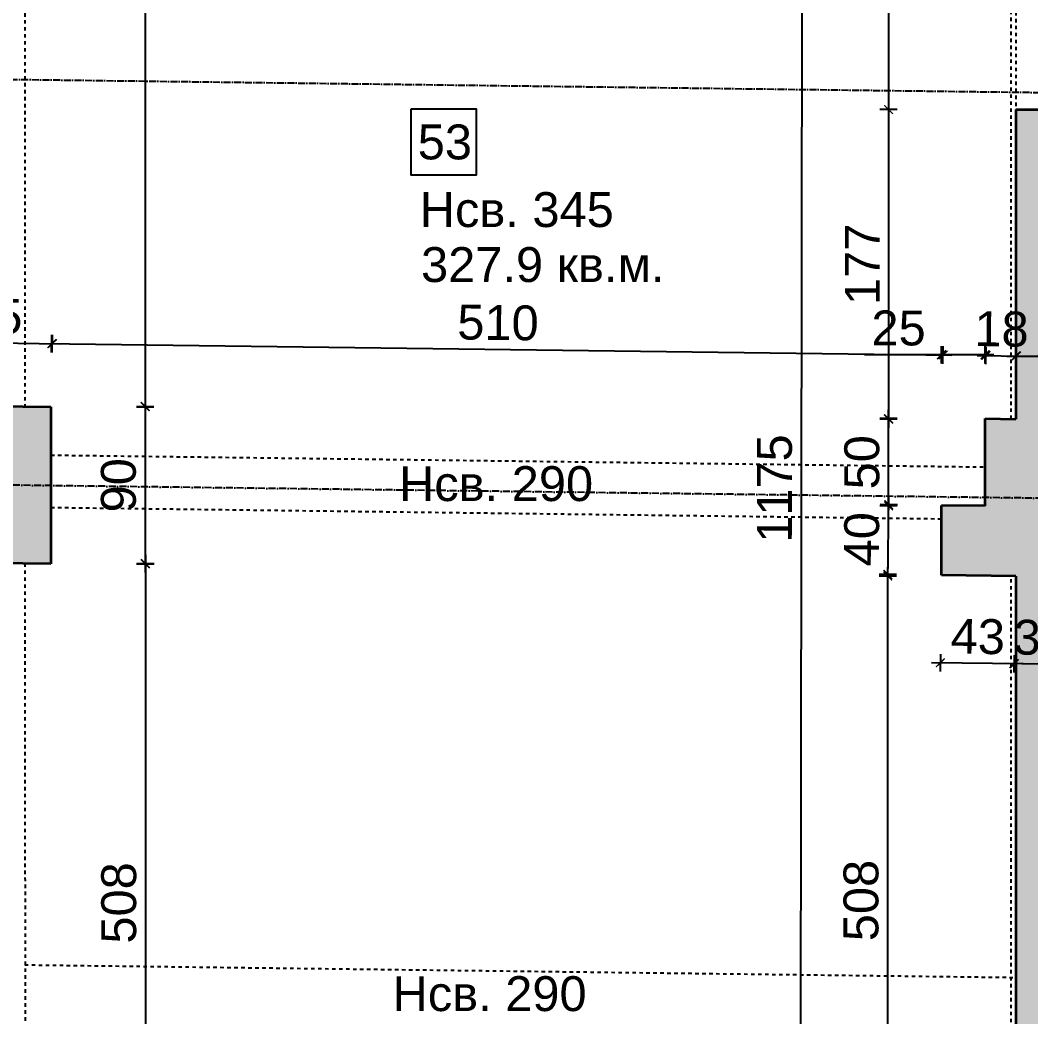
# Model space of a CAD drawing. Header units: inches. Extents: x -72385 to 39588, y -6525 to 66685.
# Drawn here: x -42310 to -41731, y 29478 to 30049 of the extents above; entities that cross this region are included whole.
import ezdxf

# ---------------------------------------------------------------- set-up
doc = ezdxf.new("R2010")
doc.units = ezdxf.units.IN
doc.header["$MEASUREMENT"] = 0
doc.linetypes.add('DashDot', pattern=[0.6, 0.4, -0.1, 0, -0.1])
doc.linetypes.add('Hidden', pattern=[0.4, 0.2, -0.2])
for name, color, linetype, lineweight in [('Линия на разрез', 252, 'DashDot', 25), ('Надписи Hсв', 252, 'Continuous', 25), ('Надписи коти вътрешни', 252, 'Continuous', 25), ('Надписи номера на пом.', 252, 'Continuous', 25), ('Надписи площ', 252, 'Continuous', 25), ('Оси', 252, 'DashDot', 25), ('Пунктир', 253, 'Hidden', 25), ('Разрезни линии', 7, 'Continuous', 35), ('Щрих стени', 254, 'Continuous', 25)]:
    doc.layers.add(name, color=color, linetype=linetype, lineweight=lineweight)
doc.styles.add('Arial Regular', font='arial.ttf')
doc.styles.get("Standard").update_dxf_attribs({"font": 'arial.ttf'})
doc.dimstyles.new('Annotative', dxfattribs={"dimscale": 0, "dimtxt": 20, "dimasz": 5, "dimexe": 5, "dimexo": 5, "dimgap": 5, "dimtad": 1, "dimdec": 0, "dimzin": 0, "dimdsep": 46, "dimtxsty": 'Standard', "dimblk": 'ARCHTICK', "dimcen": 5, "dimdle": 5, "dimadec": 0, "dimazin": 0, "dimtfac": 1, "dimtdec": 0, "dimtofl": 0, "dimtmove": 0, "dimatfit": 3, "dimldrblk": 'ARCHTICK', "dimfxl": 5, "dimfxlon": 1, "dimtolj": 1, "dimtzin": 0, "dimarcsym": 1})

# ---------------------------------------------------------------- blocks, each defined once
blk = doc.blocks.new('_ArchTick')
at = {"color": 0, "linetype": 'ByBlock', "const_width": 0.15}
blk.add_lwpolyline([(-0.5, -0.5), (0.5, 0.5)], dxfattribs=at)
blk = doc.blocks.new('*D7220')
at = {"layer": 'Defpoints', "color": 0, "ltscale": 50, "transparency": 16777216}
for p in [(-41782.34, 29730.96), (-41739.84, 29730.42), (-41782.98, 29680.74)]:
    blk.add_point(p, dxfattribs=at)
at = {"layer": 'Надписи коти вътрешни', "color": 0, "lineweight": -2, "ltscale": 50, "transparency": 16777216}
for p, q in [((-41782.91, 29685.74), (-41783.04, 29675.74)), ((-41740.41, 29685.19), (-41740.54, 29675.2)), ((-41735.48, 29680.13), (-41787.98, 29680.8))]:
    blk.add_line(p, q, dxfattribs=at)
at = {"layer": 'Надписи коти вътрешни', "color": 0, "lineweight": -2, "ltscale": 50, "transparency": 16777216, "xscale": 5, "yscale": 5, "zscale": 5}
for p, rotation in [((-41782.98, 29680.74), 179.2706286525487), ((-41740.48, 29680.2), 359.2706286525487)]:
    blk.add_blockref('_ArchTick', p, dxfattribs=dict(at, rotation=rotation))
at = {"layer": 'Надписи коти вътрешни', "color": 0, "ltscale": 50, "transparency": 16777216, "insert": (-41761.53, 29695.68), "char_height": 20, "attachment_point": 5, "rotation": 359.27063}
blk.add_mtext('\\A1;43', dxfattribs=at)
blk = doc.blocks.new('*D4356')
at = {"layer": 'Defpoints', "color": 0, "ltscale": 50, "transparency": 16777216}
for p in [(-41812.53, 29771.35), (-41781.83, 29770.96), (-41782.34, 29730.96)]:
    blk.add_point(p, dxfattribs=at)
at = {"layer": 'Надписи коти вътрешни', "color": 0, "lineweight": -2, "ltscale": 50, "transparency": 16777216}
for p, q in [((-41807.53, 29771.28), (-41817.53, 29771.41)), ((-41813.1, 29726.35), (-41812.47, 29776.35)), ((-41808.04, 29731.29), (-41818.04, 29731.42))]:
    blk.add_line(p, q, dxfattribs=at)
at = {"layer": 'Надписи коти вътрешни', "color": 0, "lineweight": -2, "ltscale": 50, "transparency": 16777216, "xscale": 5, "yscale": 5, "zscale": 5}
for p, rotation in [((-41812.53, 29771.35), 89.27062865254227), ((-41813.04, 29731.35), 269.2706286525423)]:
    blk.add_blockref('_ArchTick', p, dxfattribs=dict(at, rotation=rotation))
at = {"layer": 'Надписи коти вътрешни', "color": 0, "ltscale": 50, "transparency": 16777216, "insert": (-41828, 29751.54), "char_height": 20, "attachment_point": 5, "rotation": 89.27063}
blk.add_mtext('\\A1;40', dxfattribs=at)
blk = doc.blocks.new('*D4357')
at = {"layer": 'Defpoints', "color": 0, "ltscale": 50, "transparency": 16777216}
for p in [(-41782.34, 29857.26), (-41782.34, 29770.96), (-41757.34, 29770.65)]:
    blk.add_point(p, dxfattribs=at)
at = {"layer": 'Надписи коти вътрешни', "color": 0, "lineweight": -2, "ltscale": 50, "transparency": 16777216}
for p, q in [((-41782.34, 29852.26), (-41782.34, 29862.26)), ((-41757.34, 29852.26), (-41757.34, 29862.26)), ((-41782.34, 29857.26), (-41826.48, 29857.26)), ((-41752.34, 29857.26), (-41782.34, 29857.26))]:
    blk.add_line(p, q, dxfattribs=at)
at = {"layer": 'Надписи коти вътрешни', "color": 0, "lineweight": -2, "ltscale": 50, "transparency": 16777216, "xscale": 5, "yscale": 5, "zscale": 5, "rotation": 180}
blk.add_blockref('_ArchTick', (-41782.34, 29857.26), dxfattribs=at)
at = {"layer": 'Надписи коти вътрешни', "color": 0, "lineweight": -2, "ltscale": 50, "transparency": 16777216, "xscale": 5, "yscale": 5, "zscale": 5}
blk.add_blockref('_ArchTick', (-41757.34, 29857.26), dxfattribs=at)
at = {"layer": 'Надписи коти вътрешни', "color": 0, "ltscale": 50, "transparency": 16777216, "insert": (-41806.91, 29872.47), "char_height": 20, "attachment_point": 5}
blk.add_mtext('\\A1;25', dxfattribs=at)
blk = doc.blocks.new('*D4358')
at = {"layer": 'Defpoints', "color": 0, "ltscale": 50, "transparency": 16777216}
for p in [(-41812.63, 29820.64), (-41756.7, 29820.64), (-41757.34, 29770.65)]:
    blk.add_point(p, dxfattribs=at)
at = {"layer": 'Надписи коти вътрешни', "color": 0, "lineweight": -2, "ltscale": 50, "transparency": 16777216}
for p, q in [((-41812.63, 29765.65), (-41812.63, 29825.64)), ((-41807.63, 29820.64), (-41817.63, 29820.64)), ((-41807.63, 29770.65), (-41817.63, 29770.65))]:
    blk.add_line(p, q, dxfattribs=at)
at = {"layer": 'Надписи коти вътрешни', "color": 0, "lineweight": -2, "ltscale": 50, "transparency": 16777216, "xscale": 5, "yscale": 5, "zscale": 5}
for p, rotation in [((-41812.63, 29820.64), 90), ((-41812.63, 29770.65), 270)]:
    blk.add_blockref('_ArchTick', p, dxfattribs=dict(at, rotation=rotation))
at = {"layer": 'Надписи коти вътрешни', "color": 0, "ltscale": 50, "transparency": 16777216, "insert": (-41827.84, 29795.64), "char_height": 20, "attachment_point": 5, "rotation": 90}
blk.add_mtext('\\A1;50', dxfattribs=at)
blk = doc.blocks.new('*D922')
at = {"layer": 'Defpoints', "color": 0, "ltscale": 50, "transparency": 16777216}
for p in [(-42291.88, 29863.64), (-42357.34, 29828.29), (-42292.34, 29827.46)]:
    blk.add_point(p, dxfattribs=at)
at = {"layer": 'Надписи коти вътрешни', "color": 0, "lineweight": -2, "ltscale": 50, "transparency": 16777216}
for p, q in [((-42361.88, 29864.53), (-42286.88, 29863.58)), ((-42356.94, 29859.47), (-42356.81, 29869.47)), ((-42291.94, 29858.64), (-42291.81, 29868.64))]:
    blk.add_line(p, q, dxfattribs=at)
at = {"layer": 'Надписи коти вътрешни', "color": 0, "lineweight": -2, "ltscale": 50, "transparency": 16777216, "xscale": 5, "yscale": 5, "zscale": 5}
for p, rotation in [((-42356.88, 29864.47), 179.2706286525463), ((-42291.88, 29863.64), 359.2706286525462)]:
    blk.add_blockref('_ArchTick', p, dxfattribs=dict(at, rotation=rotation))
at = {"layer": 'Надписи коти вътрешни', "color": 0, "ltscale": 50, "transparency": 16777216, "insert": (-42324.18, 29879.27), "char_height": 20, "attachment_point": 5, "rotation": 359.27063}
blk.add_mtext('\\A1;65', dxfattribs=at)
blk = doc.blocks.new('*D923')
at = {"layer": 'Defpoints', "color": 0, "ltscale": 50, "transparency": 16777216}
for p in [(-41781.44, 29857.14), (-42292.34, 29799.77), (-41782.25, 29793.27)]:
    blk.add_point(p, dxfattribs=at)
at = {"layer": 'Надписи коти вътрешни', "color": 0, "lineweight": -2, "ltscale": 50, "transparency": 16777216}
for p, q in [((-42291.59, 29858.64), (-42291.46, 29868.64)), ((-42296.52, 29863.7), (-41776.44, 29857.08)), ((-41781.5, 29852.14), (-41781.37, 29862.14))]:
    blk.add_line(p, q, dxfattribs=at)
at = {"layer": 'Надписи коти вътрешни', "color": 0, "lineweight": -2, "ltscale": 50, "transparency": 16777216, "xscale": 5, "yscale": 5, "zscale": 5}
for p, rotation in [((-42291.52, 29863.64), 179.2706286525571), ((-41781.44, 29857.14), 359.2706286525571)]:
    blk.add_blockref('_ArchTick', p, dxfattribs=dict(at, rotation=rotation))
at = {"layer": 'Надписи коти вътрешни', "color": 0, "ltscale": 50, "transparency": 16777216, "insert": (-42036.29, 29875.6), "char_height": 20, "attachment_point": 5, "rotation": 359.27063}
blk.add_mtext('\\A1;510', dxfattribs=at)
blk = doc.blocks.new('*D924')
at = {"layer": 'Defpoints', "color": 0, "ltscale": 50, "transparency": 16777216}
for p in [(-41739.38, 29856.61), (-41757.34, 29820.65), (-41739.84, 29820.43)]:
    blk.add_point(p, dxfattribs=at)
at = {"layer": 'Надписи коти вътрешни', "color": 0, "lineweight": -2, "ltscale": 50, "transparency": 16777216}
for p, q in [((-41756.94, 29851.83), (-41756.81, 29861.83)), ((-41739.44, 29851.61), (-41739.31, 29861.61)), ((-41761.88, 29856.89), (-41734.38, 29856.54))]:
    blk.add_line(p, q, dxfattribs=at)
at = {"layer": 'Надписи коти вътрешни', "color": 0, "lineweight": -2, "ltscale": 50, "transparency": 16777216, "xscale": 5, "yscale": 5, "zscale": 5}
for p, rotation in [((-41756.88, 29856.83), 179.2706286525406), ((-41739.38, 29856.61), 359.2706286525406)]:
    blk.add_blockref('_ArchTick', p, dxfattribs=dict(at, rotation=rotation))
at = {"layer": 'Надписи коти вътрешни', "color": 0, "ltscale": 50, "transparency": 16777216, "insert": (-41747.93, 29871.93), "char_height": 20, "attachment_point": 5, "rotation": 359.27063}
blk.add_mtext('\\A1;18', dxfattribs=at)
blk = doc.blocks.new('*D8159')
at = {"layer": 'Defpoints', "color": 0, "ltscale": 50, "transparency": 16777216}
for p in [(-41813.1, 29730.45), (-41742.34, 29730.45), (-41742.34, 29222.72)]:
    blk.add_point(p, dxfattribs=at)
at = {"layer": 'Надписи коти вътрешни', "color": 0, "lineweight": -2, "ltscale": 50, "transparency": 16777216}
for p, q in [((-41813.1, 29217.72), (-41813.1, 29735.45)), ((-41808.1, 29730.45), (-41818.1, 29730.45)), ((-41808.1, 29222.72), (-41818.1, 29222.72))]:
    blk.add_line(p, q, dxfattribs=at)
at = {"layer": 'Надписи коти вътрешни', "color": 0, "lineweight": -2, "ltscale": 50, "transparency": 16777216, "xscale": 5, "yscale": 5, "zscale": 5}
for p, rotation in [((-41813.1, 29730.45), 90), ((-41813.1, 29222.72), 270)]:
    blk.add_blockref('_ArchTick', p, dxfattribs=dict(at, rotation=rotation))
at = {"layer": 'Надписи коти вътрешни', "color": 0, "ltscale": 50, "transparency": 16777216, "insert": (-41828.32, 29544.5), "char_height": 20, "attachment_point": 5, "rotation": 90}
blk.add_mtext('\\A1;508', dxfattribs=at)
blk = doc.blocks.new('*D927')
at = {"layer": 'Defpoints', "color": 0, "ltscale": 50, "transparency": 16777216}
for p in [(-41739.84, 29997.75), (-41812.63, 29820.43), (-41739.84, 29820.43)]:
    blk.add_point(p, dxfattribs=at)
at = {"layer": 'Надписи коти вътрешни', "color": 0, "lineweight": -2, "ltscale": 50, "transparency": 16777216}
for p, q in [((-41812.63, 30002.75), (-41812.63, 29815.43)), ((-41807.63, 29997.75), (-41817.63, 29997.75)), ((-41807.63, 29820.43), (-41817.63, 29820.43))]:
    blk.add_line(p, q, dxfattribs=at)
at = {"layer": 'Надписи коти вътрешни', "color": 0, "lineweight": -2, "ltscale": 50, "transparency": 16777216, "xscale": 5, "yscale": 5, "zscale": 5}
for p, rotation in [((-41812.63, 29997.75), 90), ((-41812.63, 29820.43), 270)]:
    blk.add_blockref('_ArchTick', p, dxfattribs=dict(at, rotation=rotation))
at = {"layer": 'Надписи коти вътрешни', "color": 0, "ltscale": 50, "transparency": 16777216, "insert": (-41827.67, 29909.09), "char_height": 20, "attachment_point": 5, "rotation": 90}
blk.add_mtext('\\A1;177', dxfattribs=at)
blk = doc.blocks.new('*D8164')
at = {"layer": 'Defpoints', "color": 0, "ltscale": 50, "transparency": 16777216}
for p in [(-41739.84, 30157.76), (-41812.63, 29997.75), (-41739.84, 29997.75)]:
    blk.add_point(p, dxfattribs=at)
at = {"layer": 'Надписи коти вътрешни', "color": 0, "lineweight": -2, "ltscale": 50, "transparency": 16777216}
for p, q in [((-41812.63, 30162.76), (-41812.63, 29992.75)), ((-41807.63, 30157.76), (-41817.63, 30157.76)), ((-41807.63, 29997.75), (-41817.63, 29997.75))]:
    blk.add_line(p, q, dxfattribs=at)
at = {"layer": 'Надписи коти вътрешни', "color": 0, "lineweight": -2, "ltscale": 50, "transparency": 16777216, "xscale": 5, "yscale": 5, "zscale": 5}
for p, rotation in [((-41812.63, 30157.76), 90), ((-41812.63, 29997.75), 270)]:
    blk.add_blockref('_ArchTick', p, dxfattribs=dict(at, rotation=rotation))
at = {"layer": 'Надписи коти вътрешни', "color": 0, "ltscale": 50, "transparency": 16777216, "insert": (-41827.84, 30125.09), "char_height": 20, "attachment_point": 5, "rotation": 90}
blk.add_mtext('\\A1;160', dxfattribs=at)
blk = doc.blocks.new('*D4488')
at = {"layer": 'Defpoints', "color": 0, "ltscale": 50, "transparency": 16777216}
for p in [(-41757.34, 30368), (-41863.28, 29193.04), (-41758.59, 29192.92)]:
    blk.add_point(p, dxfattribs=at)
at = {"layer": 'Надписи коти вътрешни', "color": 0, "lineweight": -2, "ltscale": 50, "transparency": 16777216}
for p, q in [((-41862.03, 30373.11), (-41863.29, 29188.04)), ((-41857.03, 30368.11), (-41867.03, 30368.12)), ((-41858.28, 29193.03), (-41868.28, 29193.04))]:
    blk.add_line(p, q, dxfattribs=at)
at = {"layer": 'Надписи коти вътрешни', "color": 0, "lineweight": -2, "ltscale": 50, "transparency": 16777216, "xscale": 5, "yscale": 5, "zscale": 5}
for p, rotation in [((-41862.03, 30368.11), 89.93905117936706), ((-41863.28, 29193.04), 269.939051179367)]:
    blk.add_blockref('_ArchTick', p, dxfattribs=dict(at, rotation=rotation))
at = {"layer": 'Надписи коти вътрешни', "color": 0, "ltscale": 50, "transparency": 16777216, "insert": (-41877.87, 29780.59), "char_height": 20, "attachment_point": 5, "rotation": 89.93905}
blk.add_mtext('\\A1;1175', dxfattribs=at)
blk = doc.blocks.new('*D8163')
at = {"layer": 'Defpoints', "color": 0, "ltscale": 50, "transparency": 16777216}
for p in [(-42307.34, 30345), (-42307.34, 29827.65), (-42238.38, 29827.65)]:
    blk.add_point(p, dxfattribs=at)
at = {"layer": 'Надписи коти вътрешни', "color": 0, "lineweight": -2, "ltscale": 50, "transparency": 16777216}
for p, q in [((-42238.38, 30350), (-42238.38, 29822.65)), ((-42243.38, 30345), (-42233.38, 30345)), ((-42243.38, 29827.65), (-42233.38, 29827.65))]:
    blk.add_line(p, q, dxfattribs=at)
at = {"layer": 'Надписи коти вътрешни', "color": 0, "lineweight": -2, "ltscale": 50, "transparency": 16777216, "xscale": 5, "yscale": 5, "zscale": 5}
for p, rotation in [((-42238.38, 30345), 90), ((-42238.38, 29827.65), 270)]:
    blk.add_blockref('_ArchTick', p, dxfattribs=dict(at, rotation=rotation))
at = {"layer": 'Надписи коти вътрешни', "color": 0, "ltscale": 50, "transparency": 16777216, "insert": (-42253.59, 30131.25), "char_height": 20, "attachment_point": 5, "rotation": 90}
blk.add_mtext('\\A1;517', dxfattribs=at)
blk = doc.blocks.new('*D936')
at = {"layer": 'Defpoints', "color": 0, "ltscale": 50, "transparency": 16777216}
for p in [(-42292.34, 29827.46), (-42292.34, 29737.45), (-42238.38, 29737.45)]:
    blk.add_point(p, dxfattribs=at)
at = {"layer": 'Надписи коти вътрешни', "color": 0, "lineweight": -2, "ltscale": 50, "transparency": 16777216}
for p, q in [((-42238.38, 29832.46), (-42238.38, 29732.45)), ((-42243.38, 29827.46), (-42233.38, 29827.46)), ((-42243.38, 29737.45), (-42233.38, 29737.45))]:
    blk.add_line(p, q, dxfattribs=at)
at = {"layer": 'Надписи коти вътрешни', "color": 0, "lineweight": -2, "ltscale": 50, "transparency": 16777216, "xscale": 5, "yscale": 5, "zscale": 5}
for p, rotation in [((-42238.38, 29827.46), 90), ((-42238.38, 29737.45), 270)]:
    blk.add_blockref('_ArchTick', p, dxfattribs=dict(at, rotation=rotation))
at = {"layer": 'Надписи коти вътрешни', "color": 0, "ltscale": 50, "transparency": 16777216, "insert": (-42253.59, 29782.46), "char_height": 20, "attachment_point": 5, "rotation": 90}
blk.add_mtext('\\A1;90', dxfattribs=at)
blk = doc.blocks.new('*D8158')
at = {"layer": 'Defpoints', "color": 0, "ltscale": 50, "transparency": 16777216}
for p in [(-42307.34, 29737.64), (-42306.96, 29229.91), (-42238.19, 29229.91)]:
    blk.add_point(p, dxfattribs=at)
at = {"layer": 'Надписи коти вътрешни', "color": 0, "lineweight": -2, "ltscale": 50, "transparency": 16777216}
for p, q in [((-42238.19, 29742.64), (-42238.19, 29224.91)), ((-42243.19, 29737.64), (-42233.19, 29737.64)), ((-42243.19, 29229.91), (-42233.19, 29229.91))]:
    blk.add_line(p, q, dxfattribs=at)
at = {"layer": 'Надписи коти вътрешни', "color": 0, "lineweight": -2, "ltscale": 50, "transparency": 16777216, "xscale": 5, "yscale": 5, "zscale": 5}
for p, rotation in [((-42238.19, 29737.64), 90), ((-42238.19, 29229.91), 270)]:
    blk.add_blockref('_ArchTick', p, dxfattribs=dict(at, rotation=rotation))
at = {"layer": 'Надписи коти вътрешни', "color": 0, "ltscale": 50, "transparency": 16777216, "insert": (-42253.4, 29543.13), "char_height": 20, "attachment_point": 5, "rotation": 90}
blk.add_mtext('\\A1;508', dxfattribs=at)
blk = doc.blocks.new('*D7219')
at = {"layer": 'Defpoints', "color": 0, "ltscale": 10, "transparency": 16777216}
for p in [(-41739.84, 29730.42), (-41709.84, 29729.82), (-41740.85, 29680.16)]:
    blk.add_point(p, dxfattribs=at)
at = {"layer": 'Надписи коти вътрешни', "color": 0, "lineweight": -2, "ltscale": 10, "transparency": 16777216}
for p, q in [((-41740.75, 29685.16), (-41740.95, 29675.16)), ((-41710.75, 29684.56), (-41710.95, 29674.56)), ((-41705.85, 29679.46), (-41745.85, 29680.26))]:
    blk.add_line(p, q, dxfattribs=at)
at = {"layer": 'Надписи коти вътрешни', "color": 0, "lineweight": -2, "ltscale": 10, "transparency": 16777216, "xscale": 5, "yscale": 5, "zscale": 5}
for p, rotation in [((-41740.85, 29680.16), 178.8452560209924), ((-41710.85, 29679.56), 358.8452560209923)]:
    blk.add_blockref('_ArchTick', p, dxfattribs=dict(at, rotation=rotation))
at = {"layer": 'Надписи коти вътрешни', "color": 0, "ltscale": 10, "transparency": 16777216, "insert": (-41725.54, 29695.08), "char_height": 20, "attachment_point": 5, "rotation": 358.84526}
blk.add_mtext('\\A1;30', dxfattribs=at)
blk = doc.blocks.new('*D7221')
at = {"layer": 'Defpoints', "color": 0, "ltscale": 10, "transparency": 16777216}
for p in [(-41739.84, 29890.36), (-41709.84, 29890.36), (-41709.84, 29856.54)]:
    blk.add_point(p, dxfattribs=at)
at = {"layer": 'Надписи коти вътрешни', "color": 0, "lineweight": -2, "ltscale": 10, "transparency": 16777216}
for p, q in [((-41739.84, 29861.54), (-41739.84, 29851.54)), ((-41709.84, 29861.54), (-41709.84, 29851.54)), ((-41744.84, 29856.54), (-41709.84, 29856.54)), ((-41709.84, 29856.54), (-41666.27, 29856.54))]:
    blk.add_line(p, q, dxfattribs=at)
at = {"layer": 'Надписи коти вътрешни', "color": 0, "lineweight": -2, "ltscale": 10, "transparency": 16777216, "xscale": 5, "yscale": 5, "zscale": 5, "rotation": 180}
blk.add_blockref('_ArchTick', (-41739.84, 29856.54), dxfattribs=at)
at = {"layer": 'Надписи коти вътрешни', "color": 0, "lineweight": -2, "ltscale": 10, "transparency": 16777216, "xscale": 5, "yscale": 5, "zscale": 5}
blk.add_blockref('_ArchTick', (-41709.84, 29856.54), dxfattribs=at)
at = {"layer": 'Надписи коти вътрешни', "color": 0, "ltscale": 10, "transparency": 16777216, "insert": (-41685.55, 29871.76), "char_height": 20, "attachment_point": 5}
blk.add_mtext('\\A1;30', dxfattribs=at)

msp = doc.modelspace()

# ---------------------------------------------------------------- hatches: boundary and pattern name
at = {"layer": 'Щрих стени', "ltscale": 10}
h = msp.add_hatch(color=256, dxfattribs=at)
h.dxf.hatch_style = 1
h.paths.add_polyline_path([(-43804.84, 29218.97), (-43904.84, 29220.25), (-43905.28, 29185.25), (-43805.28, 29183.98)])
h.paths.add_polyline_path([(-43474.84, 29214.77), (-43507.34, 29215.19), (-43507.34, 29245.19), (-43572.34, 29246.02), (-43572.34, 29216.01), (-43604.84, 29216.43), (-43605.28, 29181.43), (-43475.28, 29179.78)])
h.paths.add_polyline_path([(-43174.84, 29210.95), (-43274.84, 29212.23), (-43275.28, 29177.23), (-43175.28, 29175.96)])
h.paths.add_polyline_path([(-42874.84, 29207.13), (-42907.34, 29207.55), (-42907.34, 29237.55), (-42942.34, 29238), (-42942.34, 29207.99), (-42974.84, 29208.41), (-42975.28, 29173.41), (-42875.28, 29172.14)])
h.paths.add_polyline_path([(-42892.34, 29835.1), (-42957.34, 29835.93), (-42957.34, 29785.92), (-42982.34, 29786.24), (-42982.34, 29746.24), (-42892.34, 29745.09)])
h.paths.add_polyline_path([(-43507.34, 29842.74), (-43572.34, 29843.57), (-43572.34, 29753.56), (-43507.34, 29752.73)])
h.paths.add_polyline_path([(-42292.34, 29827.46), (-42357.34, 29828.29), (-42357.34, 29738.28), (-42292.34, 29737.45)])
h.paths.add_polyline_path([(-42574.84, 29203.32), (-42674.84, 29204.59), (-42675.28, 29169.59), (-42575.28, 29168.32)])
h.paths.add_polyline_path([(-42274.84, 29199.5), (-42307.34, 29199.91), (-42307.34, 29229.91), (-42342.34, 29230.36), (-42342.34, 29200.36), (-42374.84, 29200.77), (-42375.28, 29165.77), (-42275.28, 29164.5)])
h.paths.add_polyline_path([(-41974.84, 29195.68), (-42074.84, 29196.95), (-42075.28, 29161.95), (-41975.28, 29160.68)])
h.paths.add_polyline_path([(-41674.84, 29191.86), (-41707.34, 29192.27), (-41707.34, 29222.27), (-41709.84, 29222.31), (-41709.84, 29470.04), (-41669.84, 29469.53), (-41669.46, 29499.53), (-41709.84, 29500.04), (-41709.84, 29730.04), (-41692.34, 29729.82), (-41692.34, 29819.82), (-41709.84, 29820.05), (-41709.84, 29997.75), (-41739.84, 29997.75), (-41739.84, 29820.43), (-41757.34, 29820.65), (-41757.34, 29770.65), (-41782.34, 29770.96), (-41782.34, 29730.96), (-41739.84, 29730.42), (-41739.84, 29222.69), (-41742.34, 29192.72), (-41774.84, 29193.13), (-41775.28, 29158.13), (-41675.28, 29156.86)])

# ---------------------------------------------------------------- linework, layer by layer
at = {"layer": 'Линия на разрез', "ltscale": 10}
msp.add_lwpolyline([(-52477.21, 30144.44), (-41314.83, 30002.34), (-41314.83, 29502.3), (-40057.72, 29486.3), (-40057.09, 29536.29)], dxfattribs=at)
at = {"layer": 'Надписи номера на пом.', "ltscale": 50}
msp.add_lwpolyline([(-42086.15, 29997.91), (-42086.15, 29960.41), (-42048.65, 29960.41), (-42048.65, 29997.91)], close=True, dxfattribs=at)
at = {"layer": 'Оси', "ltscale": 10}
msp.add_lwpolyline([(-39839.84, 29751.04), (-51384.84, 29898.02), (-51384.84, 30028.03), (-52799.84, 30046.04)], dxfattribs=at)
at = {"layer": 'Пунктир', "ltscale": 10}
for p, q in [((-42307.34, 30345), (-42307.34, 29827.65)), ((-41742.34, 29820.46), (-41742.34, 30337.81)), ((-41739.84, 30157.76), (-41739.84, 29997.75)), ((-42292.34, 29799.77), (-41757.34, 29792.96)), ((-42292.34, 29769.77), (-41782.34, 29763.27)), ((-42307.34, 29737.64), (-42306.96, 29229.91)), ((-41742.43, 29222.72), (-41742.34, 29730.45)), ((-42307.34, 29507.64), (-41739.84, 29500.42))]:
    msp.add_line(p, q, dxfattribs=at)
at = {"layer": 'Разрезни линии', "ltscale": 50}
for p, q in [((-41739.84, 29997.75), (-41739.84, 29820.43)), ((-41739.84, 29997.75), (-41709.84, 29997.75)), ((-42357.34, 29828.29), (-42292.34, 29827.46)), ((-42292.34, 29827.46), (-42292.34, 29737.45)), ((-41757.34, 29770.65), (-41757.34, 29820.65)), ((-41757.34, 29820.65), (-41739.84, 29820.43)), ((-41782.34, 29730.96), (-41782.34, 29770.96)), ((-41757.34, 29770.65), (-41782.34, 29770.96)), ((-42292.34, 29737.45), (-42357.34, 29738.28)), ((-41739.84, 29730.42), (-41782.34, 29730.96)), ((-41739.84, 29730.42), (-41739.84, 29222.69))]:
    msp.add_line(p, q, dxfattribs=at)

# ---------------------------------------------------------------- texts
at = {"layer": 'Надписи Hсв', "ltscale": 100, "char_height": 20, "width": 180.4891, "attachment_point": 1, "style": 'Arial Regular'}
for s, insert in [('Hсв. 345', (-42081.12, 29950.45)), ('Hсв. 290', (-42092.97, 29793.41)), ('Hсв. 290', (-42096.69, 29501.14))]:
    msp.add_mtext(s, dxfattribs=dict(at, insert=insert))
at = {"layer": 'Надписи номера на пом.', "ltscale": 100, "insert": (-42157, 29989.22), "char_height": 20, "width": 180.4891, "attachment_point": 1, "style": 'Arial Regular'}
msp.add_mtext('\\pxqc;53', dxfattribs=at)
at = {"layer": 'Надписи площ', "ltscale": 100, "insert": (-42080.4, 29918.94), "char_height": 20, "width": 180.4891, "attachment_point": 1, "style": 'Arial Regular'}
msp.add_mtext('327.9 кв.м.', dxfattribs=at)

# ---------------------------------------------------------------- dimensions: what is measured, and where the dimension line sits
at = {"layer": 'Надписи коти вътрешни', "ltscale": 50}
for p1, p2, distance, picture, middle in [((-41757.34, 30368), (-41758.59, 29192.92), -104.7, '*D4488', (-41877.87, 29780.59)), ((-42357.34, 29828.29), (-42292.34, 29827.46), 36.18, '*D922', (-42324.18, 29879.27)), ((-42292.34, 29799.77), (-41782.25, 29793.27), 63.87, '*D923', (-42036.29, 29875.6)), ((-41782.34, 29730.96), (-41781.83, 29770.96), 30.71, '*D4356', (-41828, 29751.54)), ((-41739.84, 29730.42), (-41782.34, 29730.96), 50.23, '*D7220', (-41761.53, 29695.68))]:
    dim = msp.add_aligned_dim(p1=p1, p2=p2, distance=distance, dimstyle='Annotative', override={"dimscale": 0, "dimtix": 0, "dimtofl": 0, "dimtmove": 0, "dimatfit": 3}, dxfattribs=at)
    dim.commit()
    dim.dimension.update_dxf_attribs({"geometry": picture, "text_midpoint": middle})
for base, p1, p2, angle, picture, middle, dimtype in [((-42238.38, 29827.65), (-42307.34, 30345), (-42307.34, 29827.65), 90, '*D8163', (-42238.38, 30131.25), 128), ((-41812.63, 29997.75), (-41739.84, 30157.76), (-41739.84, 29997.75), 90, '*D8164', (-41812.63, 30125.09), 128), ((-41739.38, 29856.61), (-41757.34, 29820.65), (-41739.84, 29820.43), 359.27063, '*D924', (-41748.13, 29856.72), 129), ((-42238.19, 29229.91), (-42307.34, 29737.64), (-42306.96, 29229.91), 90, '*D8158', (-42238.19, 29543.13), 128), ((-41813.1, 29730.45), (-41742.34, 29222.72), (-41742.34, 29730.45), 90, '*D8159', (-41813.1, 29544.5), 128)]:
    dim = msp.add_linear_dim(base=base, p1=p1, p2=p2, angle=angle, dimstyle='Annotative', override={"dimscale": 0, "dimtix": 0, "dimtofl": 0, "dimtmove": 0, "dimatfit": 3}, dxfattribs=at)
    dim.commit()
    dim.dimension.update_dxf_attribs({"geometry": picture, "text_midpoint": middle, "dimtype": dimtype})
for base, p1, p2, picture, middle in [((-41812.63, 29820.43), (-41739.84, 29997.75), (-41739.84, 29820.43), '*D927', (-41827.67, 29909.09)), ((-42238.38, 29737.45), (-42292.34, 29827.46), (-42292.34, 29737.45), '*D936', (-42253.59, 29782.46)), ((-41812.63, 29820.64), (-41757.34, 29770.65), (-41756.7, 29820.64), '*D4358', (-41827.84, 29795.64))]:
    dim = msp.add_linear_dim(base=base, p1=p1, p2=p2, angle=90, dimstyle='Annotative', override={"dimscale": 0, "dimtix": 0, "dimtofl": 0, "dimtmove": 0, "dimatfit": 3}, dxfattribs=at)
    dim.commit()
    dim.dimension.update_dxf_attribs({"geometry": picture, "text_midpoint": middle})
at = {"layer": 'Надписи коти вътрешни', "ltscale": 10}
dim = msp.add_aligned_dim(p1=(-41739.84, 29890.36), p2=(-41709.84, 29890.36), distance=-33.81, dimstyle='Annotative', override={"dimscale": 0, "dimtix": 0, "dimtofl": 0, "dimtmove": 0, "dimatfit": 3}, dxfattribs=at)
dim.commit()
dim.dimension.update_dxf_attribs({"geometry": '*D7221', "text_midpoint": (-41685.55, 29871.76)})
at = {"layer": 'Надписи коти вътрешни', "ltscale": 50}
dim = msp.add_linear_dim(base=(-41782.34, 29857.26), p1=(-41757.34, 29770.65), p2=(-41782.34, 29770.96), dimstyle='Annotative', override={"dimscale": 0, "dimtix": 0, "dimtofl": 0, "dimtmove": 0, "dimatfit": 3}, dxfattribs=at)
dim.commit()
dim.dimension.update_dxf_attribs({"geometry": '*D4357', "text_midpoint": (-41806.91, 29857.26), "dimtype": 128})
at = {"layer": 'Надписи коти вътрешни', "ltscale": 10}
dim = msp.add_linear_dim(base=(-41740.85, 29680.16), p1=(-41709.84, 29729.82), p2=(-41739.84, 29730.42), angle=178.84526, dimstyle='Annotative', override={"dimscale": 0, "dimtix": 0, "dimtofl": 0, "dimtmove": 0, "dimatfit": 3}, dxfattribs=at)
dim.commit()
dim.dimension.update_dxf_attribs({"geometry": '*D7219', "text_midpoint": (-41725.85, 29679.86), "dimtype": 129})

doc.saveas('drawing.dxf')
